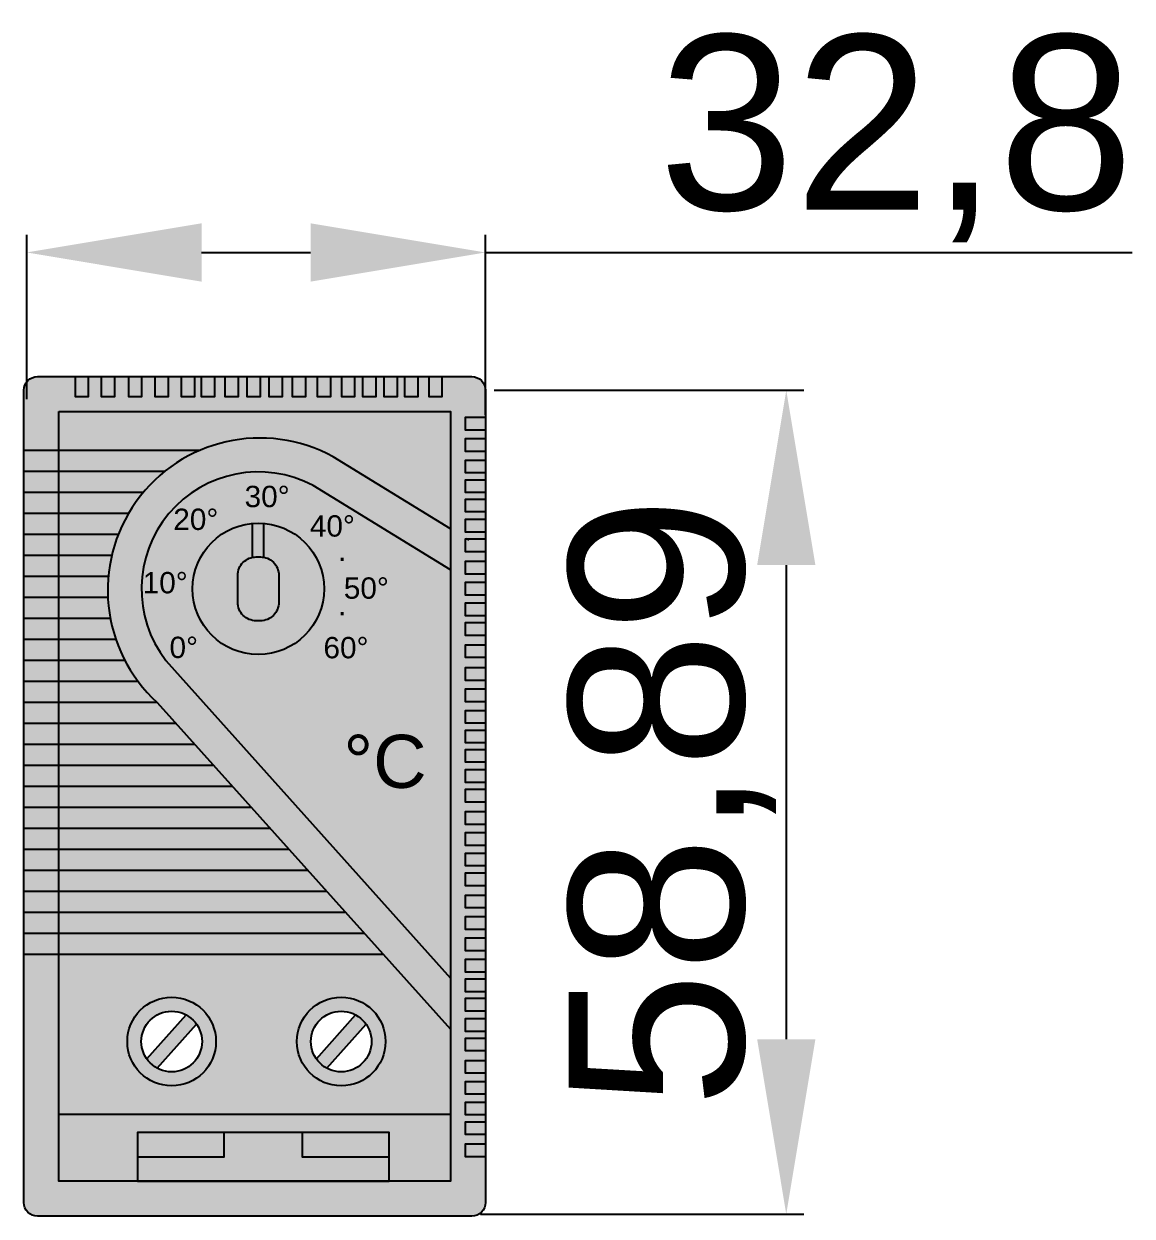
# Model space of a CAD drawing. Header units: millimetres. Extents: x 2499 to 4503, y 2704 to 3691.
# Drawn here: x 2746.2 to 2825.5, y 2804.4 to 2889.6 of the extents above; entities that cross this region are included whole.
import ezdxf

# ---------------------------------------------------------------- set-up
doc = ezdxf.new("R2010")
doc.units = ezdxf.units.MM
doc.layers.add('Imágenes', color=250, linetype='Continuous')
doc.layers.add('Rellenos sólidos', color=7, linetype='Continuous', true_color=0xffffff)
doc.styles.get("Standard").update_dxf_attribs({"font": 'arial.ttf'})
doc.dimstyles.new('ISO-25', dxfattribs={"dimtxt": 2.5, "dimasz": 2.5, "dimexe": 1.25, "dimexo": 0.625, "dimtad": 1, "dimtxsty": 'Standard', "dimcen": 2.5, "dimadec": 0, "dimazin": 0, "dimtfac": 1, "dimtmove": 0, "dimatfit": 3, "dimfxl": 1, "dimarcsym": 0})

# ---------------------------------------------------------------- blocks, each defined once
blk = doc.blocks.new('*D8')
at = {"layer": 'Defpoints', "color": 0, "transparency": 16777216}
for p in [(2779.214, 2873.309), (2746.416, 2862.209), (2779.214, 2861.073)]:
    blk.add_point(p, dxfattribs=at)
at = {"layer": 'Rellenos sólidos', "color": 0, "lineweight": -2, "transparency": 16777216}
for p, q in [((2746.416, 2862.834), (2746.416, 2874.559)), ((2779.214, 2861.698), (2779.214, 2874.559)), ((2758.916, 2873.309), (2766.714, 2873.309)), ((2779.214, 2873.309), (2825.45, 2873.309))]:
    blk.add_line(p, q, dxfattribs=at)
at = {"layer": 'Rellenos sólidos', "color": 0, "transparency": 16777216}
for points in [[(2758.916, 2875.393), (2758.916, 2871.226), (2746.416, 2873.309)], [(2766.714, 2875.393), (2766.714, 2871.226), (2779.214, 2873.309)]]:
    blk.add_solid(points, dxfattribs=at)
at = {"layer": 'Rellenos sólidos', "color": 0, "transparency": 16777216, "insert": (2808.582, 2881.446), "char_height": 12.5, "attachment_point": 5}
blk.add_mtext('32,8', dxfattribs=at)
blk = doc.blocks.new('*D9')
at = {"layer": 'Defpoints', "color": 0, "transparency": 16777216}
for p in [(2779.214, 2863.465), (2778.245, 2804.576), (2800.722, 2804.576)]:
    blk.add_point(p, dxfattribs=at)
at = {"layer": 'Rellenos sólidos', "color": 0, "lineweight": -2, "transparency": 16777216}
for p, q in [((2779.839, 2863.465), (2801.972, 2863.465)), ((2800.722, 2850.965), (2800.722, 2817.076)), ((2778.87, 2804.576), (2801.972, 2804.576))]:
    blk.add_line(p, q, dxfattribs=at)
at = {"layer": 'Rellenos sólidos', "color": 0, "transparency": 16777216}
for points in [[(2798.639, 2850.965), (2802.806, 2850.965), (2800.722, 2863.465)], [(2798.639, 2817.076), (2802.806, 2817.076), (2800.722, 2804.576)]]:
    blk.add_solid(points, dxfattribs=at)
at = {"layer": 'Rellenos sólidos', "color": 0, "transparency": 16777216, "insert": (2792.586, 2834.02), "char_height": 12.5, "attachment_point": 5, "rotation": 90}
blk.add_mtext('58,89', dxfattribs=at)

msp = doc.modelspace()

# ---------------------------------------------------------------- hatches: boundary and pattern name
at = {"layer": 'Imágenes', "transparency": 33554681}
h = msp.add_hatch(color=7, dxfattribs=at)
h.dxf.hatch_style = 1
h.paths.add_polyline_path([(2749.903, 2864.434), (2747.183, 2864.434, 0.414214), (2746.214, 2863.464), (2746.214, 2859.144), (2748.714, 2859.144), (2748.714, 2861.934), (2776.714, 2861.934), (2776.714, 2806.934), (2748.714, 2806.934), (2748.714, 2823.144), (2746.214, 2823.144), (2746.214, 2805.403, 0.414214), (2747.183, 2804.434), (2778.245, 2804.434, 0.414214), (2779.214, 2805.403), (2779.214, 2808.672), (2777.783, 2808.672), (2777.783, 2809.594), (2779.214, 2809.594), (2779.214, 2810.262), (2777.783, 2810.262), (2777.783, 2811.184), (2779.214, 2811.184), (2779.214, 2811.67), (2777.783, 2811.67), (2777.783, 2812.592), (2779.214, 2812.592), (2779.214, 2813.146), (2777.783, 2813.146), (2777.783, 2814.068), (2779.214, 2814.068), (2779.214, 2814.642), (2777.783, 2814.642), (2777.783, 2815.564), (2779.214, 2815.564), (2779.214, 2816.24), (2777.783, 2816.24), (2777.783, 2817.162), (2779.214, 2817.162), (2779.214, 2817.64), (2777.783, 2817.64), (2777.783, 2818.562), (2779.214, 2818.562), (2779.214, 2819.085), (2777.783, 2819.085), (2777.783, 2820.007), (2779.214, 2820.007), (2779.214, 2820.466), (2777.783, 2820.466), (2777.783, 2821.388), (2779.214, 2821.388), (2779.214, 2821.867), (2777.783, 2821.867), (2777.783, 2822.789), (2779.214, 2822.789), (2779.214, 2823.4), (2777.783, 2823.4), (2777.783, 2824.322), (2779.214, 2824.322), (2779.214, 2824.931), (2777.783, 2824.931), (2777.783, 2825.853), (2779.214, 2825.853), (2779.214, 2826.462), (2777.783, 2826.462), (2777.783, 2827.384), (2779.214, 2827.384), (2779.214, 2828.052), (2777.783, 2828.052), (2777.783, 2828.974), (2779.214, 2828.974), (2779.214, 2829.459), (2777.783, 2829.459), (2777.783, 2830.381), (2779.214, 2830.381), (2779.214, 2830.936), (2777.783, 2830.936), (2777.783, 2831.858), (2779.214, 2831.858), (2779.214, 2832.431), (2777.783, 2832.431), (2777.783, 2833.353), (2779.214, 2833.353), (2779.214, 2834.029), (2777.783, 2834.029), (2777.783, 2834.951), (2779.214, 2834.951), (2779.214, 2835.43), (2777.783, 2835.43), (2777.783, 2836.352), (2779.214, 2836.352), (2779.214, 2836.874), (2777.783, 2836.874), (2777.783, 2837.796), (2779.214, 2837.796), (2779.214, 2838.256), (2777.783, 2838.256), (2777.783, 2839.178), (2779.214, 2839.178), (2779.214, 2839.657), (2777.783, 2839.657), (2777.783, 2840.579), (2779.214, 2840.579), (2779.214, 2841.189), (2777.783, 2841.189), (2777.783, 2842.111), (2779.214, 2842.111), (2779.214, 2842.721), (2777.783, 2842.721), (2777.783, 2843.643), (2779.214, 2843.643), (2779.214, 2844.352), (2777.783, 2844.352), (2777.783, 2845.274), (2779.214, 2845.274), (2779.214, 2845.942), (2777.783, 2845.942), (2777.783, 2846.864), (2779.214, 2846.864), (2779.214, 2847.349), (2777.783, 2847.349), (2777.783, 2848.271), (2779.214, 2848.271), (2779.214, 2848.826), (2777.783, 2848.826), (2777.783, 2849.748), (2779.214, 2849.748), (2779.214, 2850.321), (2777.783, 2850.321), (2777.783, 2851.243), (2779.214, 2851.243), (2779.214, 2851.919), (2777.783, 2851.919), (2777.783, 2852.841), (2779.214, 2852.841), (2779.214, 2853.32), (2777.783, 2853.32), (2777.783, 2854.242), (2779.214, 2854.242), (2779.214, 2854.764), (2777.783, 2854.764), (2777.783, 2855.686), (2779.214, 2855.686), (2779.214, 2856.146), (2777.783, 2856.146), (2777.783, 2857.068), (2779.214, 2857.068), (2779.214, 2857.547), (2777.783, 2857.547), (2777.783, 2858.469), (2779.214, 2858.469), (2779.214, 2859.08), (2777.783, 2859.08), (2777.783, 2860.002), (2779.214, 2860.002), (2779.214, 2860.611), (2777.783, 2860.611), (2777.783, 2861.533), (2779.214, 2861.533), (2779.214, 2863.464, 0.414214), (2778.245, 2864.434), (2776.105, 2864.434), (2776.105, 2863.003), (2775.183, 2863.003), (2775.183, 2864.434), (2774.38, 2864.434), (2774.38, 2863.003), (2773.458, 2863.003), (2773.458, 2864.434), (2772.893, 2864.434), (2772.893, 2863.003), (2771.971, 2863.003), (2771.971, 2864.434), (2771.376, 2864.434), (2771.376, 2863.003), (2770.454, 2863.003), (2770.454, 2864.434), (2769.859, 2864.434), (2769.859, 2863.003), (2768.937, 2863.003), (2768.937, 2864.434), (2768.134, 2864.434), (2768.134, 2863.003), (2767.212, 2863.003), (2767.212, 2864.434), (2766.35, 2864.434), (2766.35, 2863.003), (2765.428, 2863.003), (2765.428, 2864.434), (2764.684, 2864.434), (2764.684, 2863.003), (2763.762, 2863.003), (2763.762, 2864.434), (2763.108, 2864.434), (2763.108, 2863.003), (2762.186, 2863.003), (2762.186, 2864.434), (2761.532, 2864.434), (2761.532, 2863.003), (2760.61, 2863.003), (2760.61, 2864.434), (2759.836, 2864.434), (2759.836, 2863.003), (2758.914, 2863.003), (2758.914, 2864.434), (2758.409, 2864.434), (2758.409, 2863.003), (2757.487, 2863.003), (2757.487, 2864.434), (2756.535, 2864.434), (2756.535, 2863.003), (2755.613, 2863.003), (2755.613, 2864.434), (2754.632, 2864.434), (2754.632, 2863.003), (2753.71, 2863.003), (2753.71, 2864.434), (2752.698, 2864.434), (2752.698, 2863.003), (2751.776, 2863.003), (2751.776, 2864.434), (2750.825, 2864.434), (2750.825, 2863.003), (2749.903, 2863.003)])
h.paths.add_polyline_path([(2776.714, 2850.616), (2766.891, 2856.651, 0.808014), (2756.377, 2844.144), (2776.714, 2821.444)], flags=16)
h.paths.add_polyline_path([(2758.277, 2849.268, -1), (2767.676, 2849.268, -1)], flags=0)
h.paths.add_polyline_path([(2763.128, 2846.987), (2762.826, 2846.987, -0.414214), (2761.513, 2848.299), (2761.513, 2850.237, -0.414214), (2762.826, 2851.55), (2763.128, 2851.55, -0.414214), (2764.441, 2850.237), (2764.441, 2848.299, -0.414214)], flags=0)
h.paths.add_polyline_path([(2768.333, 2858.699, 0.887177), (2755.743, 2841.144), (2776.714, 2817.785), (2776.714, 2821.444), (2756.377, 2844.144, -0.808014), (2766.891, 2856.651), (2776.714, 2850.616), (2776.714, 2853.55)], flags=17)
h.paths.add_polyline_path([(2776.714, 2861.934), (2748.714, 2861.934), (2748.714, 2859.144), (2758.756, 2859.144, -0.232197), (2768.333, 2858.699), (2776.714, 2853.55)], flags=17)
h.paths.add_polyline_path([(2758.756, 2859.144), (2748.714, 2859.144), (2748.714, 2857.644), (2756.273, 2857.644, -0.066946)], flags=16)
h.paths.add_polyline_path([(2756.273, 2857.644), (2748.714, 2857.644), (2748.714, 2856.144), (2754.745, 2856.144, -0.049339)], flags=16)
h.paths.add_polyline_path([(2754.745, 2856.144), (2748.714, 2856.144), (2748.714, 2854.644), (2753.692, 2854.644, -0.042189)], flags=16)
h.paths.add_polyline_path([(2748.714, 2856.144), (2746.214, 2856.144), (2746.214, 2854.644), (2748.714, 2854.644)], flags=17)
h.paths.add_polyline_path([(2748.714, 2859.144), (2746.214, 2859.144), (2746.214, 2857.644), (2748.714, 2857.644)], flags=17)
h.paths.add_polyline_path([(2748.714, 2857.644), (2746.214, 2857.644), (2746.214, 2856.144), (2748.714, 2856.144)], flags=17)
h.paths.add_polyline_path([(2748.714, 2854.644), (2746.214, 2854.644), (2746.214, 2853.144), (2748.714, 2853.144)], flags=17)
h.paths.add_polyline_path([(2753.692, 2854.644), (2748.714, 2854.644), (2748.714, 2853.144), (2752.965, 2853.144, -0.038356)], flags=17)
h.paths.add_polyline_path([(2752.965, 2853.144), (2748.714, 2853.144), (2748.714, 2851.644), (2752.498, 2851.644, -0.036152)], flags=17)
h.paths.add_polyline_path([(2748.714, 2853.144), (2746.214, 2853.144), (2746.214, 2851.644), (2748.714, 2851.644)], flags=17)
h.paths.add_polyline_path([(2748.714, 2851.644), (2746.214, 2851.644), (2746.214, 2850.144), (2748.714, 2850.144)], flags=17)
h.paths.add_polyline_path([(2752.498, 2851.644), (2748.714, 2851.644), (2748.714, 2850.144), (2752.256, 2850.144, -0.034958)], flags=17)
h.paths.add_polyline_path([(2752.256, 2850.144), (2748.714, 2850.144), (2748.714, 2848.644), (2752.225, 2848.644, -0.034519)], flags=17)
h.paths.add_polyline_path([(2748.714, 2850.144), (2746.214, 2850.144), (2746.214, 2848.644), (2748.714, 2848.644)], flags=17)
h.paths.add_polyline_path([(2748.714, 2848.644), (2746.214, 2848.644), (2746.214, 2847.144), (2748.714, 2847.144)], flags=17)
h.paths.add_polyline_path([(2752.225, 2848.644), (2748.714, 2848.644), (2748.714, 2847.144), (2752.402, 2847.144, -0.034751)], flags=17)
h.paths.add_polyline_path([(2752.402, 2847.144), (2748.714, 2847.144), (2748.714, 2845.644), (2752.798, 2845.644, -0.035699)], flags=17)
h.paths.add_polyline_path([(2748.714, 2847.144), (2746.214, 2847.144), (2746.214, 2845.644), (2748.714, 2845.644)], flags=17)
h.paths.add_polyline_path([(2748.714, 2845.644), (2746.214, 2845.644), (2746.214, 2844.144), (2748.714, 2844.144)], flags=17)
h.paths.add_polyline_path([(2752.798, 2845.644), (2748.714, 2845.644), (2748.714, 2844.144), (2753.441, 2844.144, -0.037553)], flags=17)
h.paths.add_polyline_path([(2753.441, 2844.144), (2748.714, 2844.144), (2748.714, 2842.644), (2754.384, 2842.644, -0.040787)], flags=17)
h.paths.add_polyline_path([(2755.743, 2841.144), (2748.714, 2841.144), (2748.714, 2839.644), (2757.089, 2839.644)], flags=17)
h.paths.add_polyline_path([(2754.384, 2842.644), (2748.714, 2842.644), (2748.714, 2841.144), (2755.743, 2841.144, -0.046612)], flags=17)
h.paths.add_polyline_path([(2748.714, 2842.644), (2746.214, 2842.644), (2746.214, 2841.144), (2748.714, 2841.144)], flags=17)
h.paths.add_polyline_path([(2748.714, 2844.144), (2746.214, 2844.144), (2746.214, 2842.644), (2748.714, 2842.644)], flags=17)
h.paths.add_polyline_path([(2748.714, 2839.644), (2746.214, 2839.644), (2746.214, 2838.144), (2748.714, 2838.144)], flags=17)
h.paths.add_polyline_path([(2748.714, 2841.144), (2746.214, 2841.144), (2746.214, 2839.644), (2748.714, 2839.644)], flags=17)
h.paths.add_polyline_path([(2757.089, 2839.644), (2748.714, 2839.644), (2748.714, 2838.144), (2758.436, 2838.144)], flags=17)
h.paths.add_polyline_path([(2758.436, 2838.144), (2748.714, 2838.144), (2748.714, 2836.644), (2759.783, 2836.644)], flags=17)
h.paths.add_polyline_path([(2748.714, 2838.144), (2746.214, 2838.144), (2746.214, 2836.644), (2748.714, 2836.644)], flags=17)
h.paths.add_polyline_path([(2748.714, 2835.144), (2746.214, 2835.144), (2746.214, 2833.644), (2748.714, 2833.644)], flags=17)
h.paths.add_polyline_path([(2748.714, 2836.644), (2746.214, 2836.644), (2746.214, 2835.144), (2748.714, 2835.144)], flags=17)
h.paths.add_polyline_path([(2759.783, 2836.644), (2748.714, 2836.644), (2748.714, 2835.144), (2761.13, 2835.144)], flags=17)
h.paths.add_polyline_path([(2761.13, 2835.144), (2748.714, 2835.144), (2748.714, 2833.644), (2762.476, 2833.644)], flags=17)
h.paths.add_polyline_path([(2765.17, 2830.644), (2748.714, 2830.644), (2748.714, 2829.144), (2766.516, 2829.144)], flags=17)
h.paths.add_polyline_path([(2763.823, 2832.144), (2748.714, 2832.144), (2748.714, 2830.644), (2765.17, 2830.644)], flags=17)
h.paths.add_polyline_path([(2762.476, 2833.644), (2748.714, 2833.644), (2748.714, 2832.144), (2763.823, 2832.144)], flags=17)
h.paths.add_polyline_path([(2748.714, 2833.644), (2746.214, 2833.644), (2746.214, 2832.144), (2748.714, 2832.144)], flags=17)
h.paths.add_polyline_path([(2748.714, 2832.144), (2746.214, 2832.144), (2746.214, 2830.644), (2748.714, 2830.644)], flags=17)
h.paths.add_polyline_path([(2748.714, 2830.644), (2746.214, 2830.644), (2746.214, 2829.144), (2748.714, 2829.144)], flags=17)
h.paths.add_polyline_path([(2769.21, 2826.144), (2748.714, 2826.144), (2748.714, 2824.644), (2770.557, 2824.644)], flags=17)
h.paths.add_polyline_path([(2767.863, 2827.644), (2748.714, 2827.644), (2748.714, 2826.144), (2769.21, 2826.144)], flags=17)
h.paths.add_polyline_path([(2766.516, 2829.144), (2748.714, 2829.144), (2748.714, 2827.644), (2767.863, 2827.644)], flags=17)
h.paths.add_polyline_path([(2748.714, 2829.144), (2746.214, 2829.144), (2746.214, 2827.644), (2748.714, 2827.644)], flags=17)
h.paths.add_polyline_path([(2748.714, 2827.644), (2746.214, 2827.644), (2746.214, 2826.144), (2748.714, 2826.144)], flags=17)
h.paths.add_polyline_path([(2748.714, 2826.144), (2746.214, 2826.144), (2746.214, 2824.644), (2748.714, 2824.644)], flags=17)
h.paths.add_polyline_path([(2748.714, 2824.644), (2746.214, 2824.644), (2746.214, 2823.144), (2748.714, 2823.144)], flags=17)
h.paths.add_polyline_path([(2770.557, 2824.644), (2748.714, 2824.644), (2748.714, 2823.144), (2771.903, 2823.144)], flags=17)
h.paths.add_polyline_path([(2771.903, 2823.144), (2748.714, 2823.144), (2748.714, 2811.728), (2776.714, 2811.728), (2776.714, 2817.785)], flags=17)
h.paths.add_polyline_path([(2759.952, 2816.914, -1), (2753.613, 2816.914, -1)], flags=16)
h.paths.add_polyline_path([(2758.952, 2816.914, -1), (2754.613, 2816.914, -1)], flags=0)
h.paths.add_polyline_path([(2772.073, 2816.914, -1), (2765.734, 2816.914, -1)], flags=16)
h.paths.add_polyline_path([(2771.073, 2816.914, -1), (2766.734, 2816.914, -1)], flags=0)
h.paths.add_polyline_path([(2754.343, 2810.413), (2760.542, 2810.413), (2772.321, 2810.413), (2772.321, 2808.673), (2772.321, 2806.934), (2776.714, 2806.934), (2776.714, 2811.728), (2748.714, 2811.728), (2748.714, 2806.934), (2754.343, 2806.934)], flags=17)
h.paths.add_polyline_path([(2760.542, 2810.413), (2754.343, 2810.413), (2754.343, 2808.673), (2760.542, 2808.673)], flags=0)
h.paths.add_polyline_path([(2772.321, 2808.673), (2766.121, 2808.673), (2766.121, 2810.413), (2760.542, 2810.413), (2760.542, 2808.673), (2754.343, 2808.673), (2754.343, 2806.934), (2772.321, 2806.934)], flags=16)
h.paths.add_polyline_path([(2772.321, 2810.413), (2766.121, 2810.413), (2766.121, 2808.673), (2772.321, 2808.673)], flags=16)
h.paths.add_polyline_path([(2768.392, 2830.159), (2776.328, 2830.159), (2776.328, 2838.068), (2768.392, 2838.068)], flags=24)
h.paths.add_polyline_path([(2768.099, 2846.552), (2769.454, 2846.552), (2769.454, 2849.694), (2768.099, 2849.694)], flags=8)
h.paths.add_polyline_path([(2768.099, 2850.426), (2769.454, 2850.426), (2769.454, 2853.568), (2768.099, 2853.568)], flags=8)
h.paths.add_polyline_path([(2764.954, 2854.038), (2766.309, 2854.038), (2766.309, 2857.18), (2764.954, 2857.18)], flags=24)
h.paths.add_polyline_path([(2759.765, 2854.666), (2761.119, 2854.666), (2761.119, 2857.809), (2759.765, 2857.809)], flags=24)
h.paths.add_polyline_path([(2755.939, 2850.74), (2757.293, 2850.74), (2757.293, 2853.882), (2755.939, 2853.882)], flags=8)
h.paths.add_polyline_path([(2755.939, 2846.133), (2757.293, 2846.133), (2757.293, 2849.275), (2755.939, 2849.275)], flags=8)
h.paths.add_polyline_path([(2756.407, 2843.195), (2759.206, 2843.195), (2759.206, 2846.338), (2756.407, 2846.338)], flags=24)
h.paths.add_polyline_path([(2754.065, 2847.878), (2758.048, 2847.878), (2758.048, 2851.021), (2754.065, 2851.021)], flags=24)
h.paths.add_polyline_path([(2756.137, 2852.282), (2760.121, 2852.282), (2760.121, 2855.424), (2756.137, 2855.424)], flags=8)
h.paths.add_polyline_path([(2767.171, 2843.464), (2771.155, 2843.464), (2771.155, 2846.606), (2767.171, 2846.606)], flags=8)
h.paths.add_polyline_path([(2768.618, 2847.722), (2772.602, 2847.722), (2772.602, 2850.864), (2768.618, 2850.864)], flags=8)
h.paths.add_polyline_path([(2766.211, 2852.042), (2770.195, 2852.042), (2770.195, 2855.184), (2766.211, 2855.184)], flags=8)
h.paths.add_polyline_path([(2761.324, 2854.449), (2765.308, 2854.449), (2765.308, 2857.592), (2761.324, 2857.592)], flags=24)
at = {"layer": 'Imágenes', "true_color": 0x000000, "transparency": 33554681}
h = msp.add_hatch(color=18, dxfattribs=at)
h.dxf.hatch_style = 1
h.paths.add_polyline_path([(2750.824, 2864.434), (2749.902, 2864.434), (2749.902, 2863.003), (2750.824, 2863.003)])
h.paths.add_polyline_path([(2752.698, 2864.434), (2751.776, 2864.434), (2751.776, 2863.003), (2752.698, 2863.003)])
h.paths.add_polyline_path([(2754.631, 2864.434), (2753.709, 2864.434), (2753.709, 2863.003), (2754.631, 2863.003)])
h.paths.add_polyline_path([(2756.535, 2864.434), (2755.613, 2864.434), (2755.613, 2863.003), (2756.535, 2863.003)])
h.paths.add_polyline_path([(2758.408, 2864.434), (2757.486, 2864.434), (2757.486, 2863.003), (2758.408, 2863.003)])
h.paths.add_polyline_path([(2759.836, 2864.434), (2758.914, 2864.434), (2758.914, 2863.003), (2759.836, 2863.003)])
h.paths.add_polyline_path([(2763.107, 2864.434), (2762.185, 2864.434), (2762.185, 2863.003), (2763.107, 2863.003)])
h.paths.add_polyline_path([(2761.531, 2864.434), (2760.609, 2864.434), (2760.609, 2863.003), (2761.531, 2863.003)])
h.paths.add_polyline_path([(2764.684, 2864.434), (2763.762, 2864.434), (2763.762, 2863.003), (2764.684, 2863.003)])
h.paths.add_polyline_path([(2766.349, 2864.434), (2765.427, 2864.434), (2765.427, 2863.003), (2766.349, 2863.003)])
h.paths.add_polyline_path([(2768.134, 2864.434), (2767.212, 2864.434), (2767.212, 2863.003), (2768.134, 2863.003)])
h.paths.add_polyline_path([(2769.859, 2864.434), (2768.937, 2864.434), (2768.937, 2863.003), (2769.859, 2863.003)])
h.paths.add_polyline_path([(2771.376, 2864.434), (2770.454, 2864.434), (2770.454, 2863.003), (2771.376, 2863.003)])
h.paths.add_polyline_path([(2772.892, 2864.434), (2771.97, 2864.434), (2771.97, 2863.003), (2772.892, 2863.003)])
h.paths.add_polyline_path([(2774.379, 2864.434), (2773.457, 2864.434), (2773.457, 2863.003), (2774.379, 2863.003)])
h.paths.add_polyline_path([(2776.104, 2864.434), (2775.182, 2864.434), (2775.182, 2863.003), (2776.104, 2863.003)])
h.paths.add_polyline_path([(2779.214, 2861.534), (2777.783, 2861.534), (2777.783, 2860.612), (2779.214, 2860.612)])
h.paths.add_polyline_path([(2779.214, 2860.002), (2777.783, 2860.002), (2777.783, 2859.08), (2779.214, 2859.08)])
h.paths.add_polyline_path([(2779.214, 2858.47), (2777.783, 2858.47), (2777.783, 2857.548), (2779.214, 2857.548)])
h.paths.add_polyline_path([(2779.214, 2857.069), (2777.783, 2857.069), (2777.783, 2856.147), (2779.214, 2856.147)])
h.paths.add_polyline_path([(2779.214, 2855.687), (2777.783, 2855.687), (2777.783, 2854.765), (2779.214, 2854.765)])
h.paths.add_polyline_path([(2779.214, 2854.243), (2777.783, 2854.243), (2777.783, 2853.321), (2779.214, 2853.321)])
h.paths.add_polyline_path([(2779.214, 2852.842), (2777.783, 2852.842), (2777.783, 2851.92), (2779.214, 2851.92)])
h.paths.add_polyline_path([(2779.214, 2851.244), (2777.783, 2851.244), (2777.783, 2850.322), (2779.214, 2850.322)])
h.paths.add_polyline_path([(2779.214, 2849.749), (2777.783, 2849.749), (2777.783, 2848.827), (2779.214, 2848.827)])
h.paths.add_polyline_path([(2779.214, 2848.272), (2777.783, 2848.272), (2777.783, 2847.35), (2779.214, 2847.35)])
h.paths.add_polyline_path([(2779.214, 2846.865), (2777.783, 2846.865), (2777.783, 2845.943), (2779.214, 2845.943)])
h.paths.add_polyline_path([(2779.214, 2845.275), (2777.783, 2845.275), (2777.783, 2844.353), (2779.214, 2844.353)])
h.paths.add_polyline_path([(2779.214, 2843.643), (2777.783, 2843.643), (2777.783, 2842.721), (2779.214, 2842.721)])
h.paths.add_polyline_path([(2779.214, 2842.112), (2777.783, 2842.112), (2777.783, 2841.19), (2779.214, 2841.19)])
h.paths.add_polyline_path([(2779.214, 2840.579), (2777.783, 2840.579), (2777.783, 2839.657), (2779.214, 2839.657)])
h.paths.add_polyline_path([(2779.214, 2839.179), (2777.783, 2839.179), (2777.783, 2838.257), (2779.214, 2838.257)])
h.paths.add_polyline_path([(2779.214, 2837.797), (2777.783, 2837.797), (2777.783, 2836.875), (2779.214, 2836.875)])
h.paths.add_polyline_path([(2779.214, 2836.353), (2777.783, 2836.353), (2777.783, 2835.431), (2779.214, 2835.431)])
h.paths.add_polyline_path([(2779.214, 2834.952), (2777.783, 2834.952), (2777.783, 2834.03), (2779.214, 2834.03)])
h.paths.add_polyline_path([(2779.214, 2833.354), (2777.783, 2833.354), (2777.783, 2832.432), (2779.214, 2832.432)])
h.paths.add_polyline_path([(2779.214, 2831.858), (2777.783, 2831.858), (2777.783, 2830.936), (2779.214, 2830.936)])
h.paths.add_polyline_path([(2779.214, 2830.382), (2777.783, 2830.382), (2777.783, 2829.46), (2779.214, 2829.46)])
h.paths.add_polyline_path([(2779.214, 2828.975), (2777.783, 2828.975), (2777.783, 2828.053), (2779.214, 2828.053)])
h.paths.add_polyline_path([(2779.214, 2827.385), (2777.783, 2827.385), (2777.783, 2826.463), (2779.214, 2826.463)])
h.paths.add_polyline_path([(2779.214, 2825.854), (2777.783, 2825.854), (2777.783, 2824.932), (2779.214, 2824.932)])
h.paths.add_polyline_path([(2779.214, 2822.79), (2777.783, 2822.79), (2777.783, 2821.868), (2779.214, 2821.868)])
h.paths.add_polyline_path([(2779.214, 2824.322), (2777.783, 2824.322), (2777.783, 2823.4), (2779.214, 2823.4)])
h.paths.add_polyline_path([(2779.214, 2821.389), (2777.783, 2821.389), (2777.783, 2820.467), (2779.214, 2820.467)])
h.paths.add_polyline_path([(2779.214, 2820.007), (2777.783, 2820.007), (2777.783, 2819.085), (2779.214, 2819.085)])
h.paths.add_polyline_path([(2779.214, 2818.563), (2777.783, 2818.563), (2777.783, 2817.641), (2779.214, 2817.641)])
h.paths.add_polyline_path([(2779.214, 2817.162), (2777.783, 2817.162), (2777.783, 2816.24), (2779.214, 2816.24)])
h.paths.add_polyline_path([(2779.214, 2815.564), (2777.783, 2815.564), (2777.783, 2814.642), (2779.214, 2814.642)])
h.paths.add_polyline_path([(2779.214, 2814.069), (2777.783, 2814.069), (2777.783, 2813.147), (2779.214, 2813.147)])
h.paths.add_polyline_path([(2779.214, 2812.592), (2777.783, 2812.592), (2777.783, 2811.67), (2779.214, 2811.67)])
h.paths.add_polyline_path([(2779.214, 2809.595), (2777.783, 2809.595), (2777.783, 2808.673), (2779.214, 2808.673)])
h.paths.add_polyline_path([(2779.214, 2811.185), (2777.783, 2811.185), (2777.783, 2810.263), (2779.214, 2810.263)])
h.paths.add_polyline_path([(2758.755, 2859.145), (2748.714, 2859.145), (2748.714, 2857.645), (2756.273, 2857.645, -0.066946)])
h.paths.add_polyline_path([(2754.744, 2856.145), (2748.714, 2856.145), (2748.714, 2854.645), (2753.691, 2854.645, -0.042189)])
h.paths.add_polyline_path([(2752.965, 2853.145), (2748.714, 2853.145), (2748.714, 2851.645), (2752.497, 2851.645, -0.036152)])
h.paths.add_polyline_path([(2752.256, 2850.145), (2748.714, 2850.145), (2748.714, 2848.645), (2752.224, 2848.645, -0.034519)])
h.paths.add_polyline_path([(2752.401, 2847.145), (2748.714, 2847.145), (2748.714, 2845.645), (2752.797, 2845.645, -0.035699)])
h.paths.add_polyline_path([(2753.44, 2844.145), (2748.714, 2844.145), (2748.714, 2842.645), (2754.383, 2842.645, -0.040787)])
h.paths.add_polyline_path([(2755.742, 2841.145), (2748.714, 2841.145), (2748.714, 2839.645), (2757.089, 2839.645)])
h.paths.add_polyline_path([(2758.436, 2838.145), (2748.714, 2838.145), (2748.714, 2836.645), (2759.782, 2836.645)])
h.paths.add_polyline_path([(2761.129, 2835.145), (2748.714, 2835.145), (2748.714, 2833.645), (2762.476, 2833.645)])
h.paths.add_polyline_path([(2763.823, 2832.145), (2748.714, 2832.145), (2748.714, 2830.645), (2765.169, 2830.645)])
h.paths.add_polyline_path([(2766.516, 2829.145), (2748.714, 2829.145), (2748.714, 2827.645), (2767.863, 2827.645)])
h.paths.add_polyline_path([(2769.209, 2826.145), (2748.714, 2826.145), (2748.714, 2824.645), (2770.556, 2824.645)])
at = {"layer": 'Imágenes', "transparency": 33554681}
h = msp.add_hatch(color=7, dxfattribs=at)
h.dxf.hatch_style = 1
h.paths.add_polyline_path([(2766.89, 2856.651, 0.808014), (2756.376, 2844.145), (2776.714, 2821.445), (2776.714, 2850.617)], flags=17)
h.paths.add_polyline_path([(2767.676, 2849.269, -1), (2758.277, 2849.269, -1)], flags=16)
h.paths.add_polyline_path([(2762.825, 2851.55), (2763.127, 2851.55, -0.414214), (2764.44, 2850.238), (2764.44, 2848.3, -0.414214), (2763.127, 2846.987), (2762.825, 2846.987, -0.414214), (2761.513, 2848.3), (2761.513, 2850.238, -0.414214)], flags=0)
h.paths.add_polyline_path([(2766.89, 2856.651), (2776.714, 2850.617), (2776.714, 2853.551), (2768.332, 2858.7, 0.887177), (2755.742, 2841.145), (2776.714, 2817.786), (2776.714, 2821.445), (2756.376, 2844.145, -0.808014)])
h.paths.add_polyline_path([(2768.392, 2830.16), (2776.327, 2830.16), (2776.327, 2838.069), (2768.392, 2838.069)], flags=24)
h.paths.add_polyline_path([(2768.099, 2846.553), (2769.453, 2846.553), (2769.453, 2849.695), (2768.099, 2849.695)], flags=24)
h.paths.add_polyline_path([(2768.099, 2850.427), (2769.453, 2850.427), (2769.453, 2853.569), (2768.099, 2853.569)], flags=24)
h.paths.add_polyline_path([(2755.938, 2850.741), (2757.292, 2850.741), (2757.292, 2853.883), (2755.938, 2853.883)], flags=24)
h.paths.add_polyline_path([(2755.938, 2846.134), (2757.292, 2846.134), (2757.292, 2849.276), (2755.938, 2849.276)], flags=24)
h.paths.add_polyline_path([(2756.137, 2852.282), (2760.12, 2852.282), (2760.12, 2855.424), (2756.137, 2855.424)], flags=24)
h.paths.add_polyline_path([(2767.171, 2843.464), (2771.155, 2843.464), (2771.155, 2846.606), (2767.171, 2846.606)], flags=24)
h.paths.add_polyline_path([(2768.618, 2847.722), (2772.601, 2847.722), (2772.601, 2850.864), (2768.618, 2850.864)], flags=24)
h.paths.add_polyline_path([(2766.211, 2852.042), (2770.195, 2852.042), (2770.195, 2855.185), (2766.211, 2855.185)], flags=24)
h = msp.add_hatch(color=7, dxfattribs=at)
h.dxf.hatch_style = 1
h.paths.add_polyline_path([(2776.714, 2850.617), (2766.89, 2856.651, 0.808014), (2756.376, 2844.145), (2776.714, 2821.445)], flags=17)
h.paths.add_polyline_path([(2758.277, 2849.269, -1), (2767.676, 2849.269, -1)], flags=16)
h.paths.add_polyline_path([(2763.127, 2846.987), (2762.825, 2846.987, -0.414214), (2761.513, 2848.3), (2761.513, 2850.238, -0.414214), (2762.825, 2851.55), (2763.127, 2851.55, -0.414214), (2764.44, 2850.238), (2764.44, 2848.3, -0.414214)], flags=0)
h.paths.add_polyline_path([(2756.376, 2844.145, -0.808014), (2766.89, 2856.651), (2776.714, 2850.617), (2776.714, 2853.551), (2768.332, 2858.7, 0.887177), (2755.742, 2841.145), (2776.714, 2817.786), (2776.714, 2821.445)])
h.paths.add_polyline_path([(2768.099, 2846.553), (2769.453, 2846.553), (2769.453, 2849.695), (2768.099, 2849.695)], flags=24)
h.paths.add_polyline_path([(2768.099, 2850.427), (2769.453, 2850.427), (2769.453, 2853.569), (2768.099, 2853.569)], flags=24)
h.paths.add_polyline_path([(2767.171, 2843.464), (2771.155, 2843.464), (2771.155, 2846.606), (2767.171, 2846.606)], flags=24)
h.paths.add_polyline_path([(2768.618, 2847.722), (2772.601, 2847.722), (2772.601, 2850.864), (2768.618, 2850.864)], flags=24)
h = msp.add_hatch(color=7, dxfattribs=at)
h.dxf.hatch_style = 1
h.paths.add_polyline_path([(2766.89, 2856.651, 0.808014), (2756.376, 2844.145), (2776.714, 2821.445), (2776.714, 2850.617)])
h.paths.add_polyline_path([(2767.676, 2849.269, -1), (2758.277, 2849.269, -1)], flags=16)
h.paths.add_polyline_path([(2762.825, 2851.55), (2763.127, 2851.55, -0.414214), (2764.44, 2850.238), (2764.44, 2848.3, -0.414214), (2763.127, 2846.987), (2762.825, 2846.987, -0.414214), (2761.513, 2848.3), (2761.513, 2850.238, -0.414214)], flags=0)
h.paths.add_polyline_path([(2768.392, 2830.16), (2776.327, 2830.16), (2776.327, 2838.069), (2768.392, 2838.069)], flags=25)
h.paths.add_polyline_path([(2768.099, 2846.553), (2769.453, 2846.553), (2769.453, 2849.695), (2768.099, 2849.695)], flags=24)
h.paths.add_polyline_path([(2768.099, 2850.427), (2769.453, 2850.427), (2769.453, 2853.569), (2768.099, 2853.569)], flags=24)
h.paths.add_polyline_path([(2755.938, 2850.741), (2757.292, 2850.741), (2757.292, 2853.883), (2755.938, 2853.883)], flags=24)
h.paths.add_polyline_path([(2755.938, 2846.134), (2757.292, 2846.134), (2757.292, 2849.276), (2755.938, 2849.276)], flags=24)
h.paths.add_polyline_path([(2756.137, 2852.282), (2760.12, 2852.282), (2760.12, 2855.424), (2756.137, 2855.424)], flags=24)
h.paths.add_polyline_path([(2767.171, 2843.464), (2771.155, 2843.464), (2771.155, 2846.606), (2767.171, 2846.606)], flags=24)
h.paths.add_polyline_path([(2768.618, 2847.722), (2772.601, 2847.722), (2772.601, 2850.864), (2768.618, 2850.864)], flags=24)
h.paths.add_polyline_path([(2766.211, 2852.042), (2770.195, 2852.042), (2770.195, 2855.185), (2766.211, 2855.185)], flags=24)
h = msp.add_hatch(color=7, dxfattribs=at)
h.dxf.hatch_style = 1
h.paths.add_polyline_path([(2766.89, 2856.651, 0.808014), (2756.376, 2844.145), (2776.714, 2821.445), (2776.714, 2850.617)])
h.paths.add_polyline_path([(2767.676, 2849.269, -1), (2758.277, 2849.269, -1)], flags=16)
h.paths.add_polyline_path([(2762.825, 2851.55), (2763.127, 2851.55, -0.414214), (2764.44, 2850.238), (2764.44, 2848.3, -0.414214), (2763.127, 2846.987), (2762.825, 2846.987, -0.414214), (2761.513, 2848.3), (2761.513, 2850.238, -0.414214)], flags=0)
h.paths.add_polyline_path([(2768.392, 2830.16), (2776.327, 2830.16), (2776.327, 2838.069), (2768.392, 2838.069)], flags=25)
h.paths.add_polyline_path([(2768.099, 2846.553), (2769.453, 2846.553), (2769.453, 2849.695), (2768.099, 2849.695)], flags=24)
h.paths.add_polyline_path([(2768.099, 2850.427), (2769.453, 2850.427), (2769.453, 2853.569), (2768.099, 2853.569)], flags=24)
h.paths.add_polyline_path([(2755.938, 2850.741), (2757.292, 2850.741), (2757.292, 2853.883), (2755.938, 2853.883)], flags=24)
h.paths.add_polyline_path([(2767.171, 2843.464), (2771.155, 2843.464), (2771.155, 2846.606), (2767.171, 2846.606)], flags=24)
h.paths.add_polyline_path([(2768.618, 2847.722), (2772.601, 2847.722), (2772.601, 2850.864), (2768.618, 2850.864)], flags=24)
h.paths.add_polyline_path([(2766.211, 2852.042), (2770.195, 2852.042), (2770.195, 2855.185), (2766.211, 2855.185)], flags=24)
h = msp.add_hatch(color=7, dxfattribs=at)
h.dxf.hatch_style = 1
h.paths.add_polyline_path([(2766.89, 2856.651, 0.808014), (2756.376, 2844.145), (2776.714, 2821.445), (2776.714, 2850.617)])
h.paths.add_polyline_path([(2767.676, 2849.269, -1), (2758.277, 2849.269, -1)], flags=16)
h.paths.add_polyline_path([(2762.825, 2851.55), (2763.127, 2851.55, -0.414214), (2764.44, 2850.238), (2764.44, 2848.3, -0.414214), (2763.127, 2846.987), (2762.825, 2846.987, -0.414214), (2761.513, 2848.3), (2761.513, 2850.238, -0.414214)], flags=0)
h.paths.add_polyline_path([(2768.392, 2830.16), (2776.327, 2830.16), (2776.327, 2838.069), (2768.392, 2838.069)], flags=25)
h.paths.add_polyline_path([(2768.099, 2846.553), (2769.453, 2846.553), (2769.453, 2849.695), (2768.099, 2849.695)], flags=24)
h.paths.add_polyline_path([(2768.099, 2850.427), (2769.453, 2850.427), (2769.453, 2853.569), (2768.099, 2853.569)], flags=24)
h.paths.add_polyline_path([(2767.171, 2843.464), (2771.155, 2843.464), (2771.155, 2846.606), (2767.171, 2846.606)], flags=24)
h.paths.add_polyline_path([(2768.618, 2847.722), (2772.601, 2847.722), (2772.601, 2850.864), (2768.618, 2850.864)], flags=24)
h.paths.add_polyline_path([(2766.211, 2852.042), (2770.195, 2852.042), (2770.195, 2855.185), (2766.211, 2855.185)], flags=24)
h = msp.add_hatch(color=7, dxfattribs=at)
h.dxf.hatch_style = 1
h.paths.add_polyline_path([(2766.89, 2856.651, 0.808014), (2756.376, 2844.145), (2776.714, 2821.445), (2776.714, 2850.617)])
h.paths.add_polyline_path([(2767.676, 2849.269, -1), (2758.277, 2849.269, -1)], flags=16)
h.paths.add_polyline_path([(2764.44, 2850.238), (2764.44, 2848.3, -0.414214), (2763.127, 2846.987), (2762.825, 2846.987, -0.414214), (2761.513, 2848.3), (2761.513, 2850.238, -0.414214), (2762.825, 2851.55), (2763.127, 2851.55, -0.414214)], flags=0)
h.paths.add_polyline_path([(2768.392, 2830.16), (2776.327, 2830.16), (2776.327, 2838.069), (2768.392, 2838.069)], flags=25)
h.paths.add_polyline_path([(2768.099, 2846.553), (2769.453, 2846.553), (2769.453, 2849.695), (2768.099, 2849.695)], flags=24)
h.paths.add_polyline_path([(2768.099, 2850.427), (2769.453, 2850.427), (2769.453, 2853.569), (2768.099, 2853.569)], flags=24)
h.paths.add_polyline_path([(2767.171, 2843.464), (2771.155, 2843.464), (2771.155, 2846.606), (2767.171, 2846.606)], flags=24)
h.paths.add_polyline_path([(2768.618, 2847.722), (2772.601, 2847.722), (2772.601, 2850.864), (2768.618, 2850.864)], flags=24)
at = {"layer": 'Imágenes', "true_color": 0x4554a5, "transparency": 33554681}
h = msp.add_hatch(color=175, dxfattribs=at)
h.dxf.hatch_style = 1
h.paths.add_polyline_path([(2764.44, 2850.238, 0.414214), (2763.127, 2851.55), (2762.825, 2851.55, 0.414214), (2761.513, 2850.238), (2761.513, 2848.3, 0.414214), (2762.825, 2846.987), (2763.127, 2846.987, 0.414214), (2764.44, 2848.3)], flags=0)
h.paths.add_polyline_path([(2758.277, 2849.269, 1), (2767.676, 2849.269, 1)])
h.paths.add_polyline_path([(2764.44, 2850.238), (2764.44, 2848.3, -0.414214), (2763.127, 2846.987), (2762.825, 2846.987, -0.414214), (2761.513, 2848.3), (2761.513, 2850.238, -0.414214), (2762.825, 2851.55), (2763.127, 2851.55, -0.414214)], flags=16)
at = {"layer": 'Imágenes', "true_color": 0x2776bb, "transparency": 33554681}
h = msp.add_hatch(color=152, dxfattribs=at)
h.dxf.hatch_style = 1
h.paths.add_polyline_path([(2763.383, 2853.951), (2763.383, 2851.525, -0.357982), (2764.44, 2850.238), (2764.44, 2848.3, -0.414214), (2763.127, 2846.987), (2762.825, 2846.987, -0.414214), (2761.513, 2848.3), (2761.513, 2850.238, -0.357982), (2762.57, 2851.525), (2762.57, 2853.951, 0.38908), (2758.277, 2849.269, 1), (2767.676, 2849.269, 0.38908)])
at = {"layer": 'Imágenes', "true_color": 0x293189, "transparency": 33554681}
h = msp.add_hatch(color=177, dxfattribs=at)
h.dxf.hatch_style = 1
h.paths.add_polyline_path([(2764.44, 2850.238, 0.414214), (2763.127, 2851.55), (2762.825, 2851.55, 0.414214), (2761.513, 2850.238), (2761.513, 2848.3, 0.414214), (2762.825, 2846.987), (2763.127, 2846.987, 0.414214), (2764.44, 2848.3)])
at = {"layer": 'Imágenes', "true_color": 0x000000, "transparency": 33554681}
h = msp.add_hatch(color=18, dxfattribs=at)
h.dxf.hatch_style = 1
h.paths.add_polyline_path([(2753.613, 2816.914, 1), (2759.951, 2816.914, 1)])
h.paths.add_polyline_path([(2758.951, 2816.914, -1), (2754.613, 2816.914, -1)], flags=16)
h.paths.add_polyline_path([(2758.557, 2818.162, 0.116811), (2757.808, 2818.825), (2755.007, 2815.666, 0.116811), (2755.756, 2815.003)], flags=0)
h.paths.add_polyline_path([(2770.678, 2818.162, 0.116811), (2769.93, 2818.825), (2767.129, 2815.666, 0.116811), (2767.877, 2815.003)], flags=0)
h.paths.add_polyline_path([(2765.734, 2816.914, 1), (2772.073, 2816.914, 1)])
h.paths.add_polyline_path([(2771.073, 2816.914, -1), (2766.734, 2816.914, -1)], flags=16)
h = msp.add_hatch(color=18, dxfattribs=at)
h.dxf.hatch_style = 1
h.paths.add_polyline_path([(2758.557, 2818.162, 0.116811), (2757.808, 2818.825), (2755.007, 2815.666, 0.116811), (2755.756, 2815.003)])
h.paths.add_polyline_path([(2770.678, 2818.162, 0.116811), (2769.93, 2818.825), (2767.129, 2815.666, 0.116811), (2767.877, 2815.003)])
at = {"layer": 'Imágenes', "transparency": 33554681}
h = msp.add_hatch(color=7, dxfattribs=at)
h.dxf.hatch_style = 1
h.paths.add_polyline_path([(2760.542, 2810.413), (2754.343, 2810.413), (2754.343, 2808.674), (2760.542, 2808.674)])

# ---------------------------------------------------------------- linework, layer by layer
at = {"layer": 'Imágenes', "color": 18, "true_color": 0x000000}
for p, q in [((2758.755, 2859.145), (2746.214, 2859.145)), ((2756.273, 2857.645), (2746.214, 2857.645)), ((2754.744, 2856.145), (2746.214, 2856.145)), ((2753.691, 2854.645), (2746.214, 2854.645)), ((2762.57, 2851.55), (2762.57, 2853.968)), ((2763.383, 2851.55), (2763.383, 2853.968)), ((2752.965, 2853.145), (2746.214, 2853.145)), ((2752.497, 2851.645), (2746.214, 2851.645)), ((2752.256, 2850.145), (2746.214, 2850.145)), ((2752.224, 2848.645), (2746.214, 2848.645)), ((2752.401, 2847.145), (2746.214, 2847.145)), ((2752.797, 2845.645), (2746.214, 2845.645)), ((2753.44, 2844.145), (2746.214, 2844.145)), ((2754.383, 2842.645), (2746.214, 2842.645)), ((2755.742, 2841.145), (2746.214, 2841.145)), ((2757.089, 2839.645), (2746.214, 2839.645)), ((2758.436, 2838.145), (2746.214, 2838.145)), ((2759.782, 2836.645), (2746.214, 2836.645)), ((2761.129, 2835.145), (2746.214, 2835.145)), ((2762.476, 2833.645), (2746.214, 2833.645)), ((2763.823, 2832.145), (2746.214, 2832.145)), ((2765.169, 2830.645), (2746.214, 2830.645)), ((2766.516, 2829.145), (2746.214, 2829.145)), ((2767.863, 2827.645), (2746.214, 2827.645)), ((2769.209, 2826.145), (2746.214, 2826.145)), ((2770.556, 2824.645), (2746.214, 2824.645)), ((2771.903, 2823.145), (2746.214, 2823.145)), ((2755.007, 2815.666), (2757.808, 2818.825)), ((2755.756, 2815.003), (2758.557, 2818.162)), ((2767.129, 2815.666), (2769.93, 2818.825)), ((2767.877, 2815.003), (2770.678, 2818.162)), ((2748.714, 2811.729), (2776.714, 2811.729))]:
    msp.add_line(p, q, dxfattribs=at)
for points in [[(2747.183, 2864.434), (2778.245, 2864.434, -0.414214), (2779.214, 2863.465), (2779.214, 2805.404, -0.414214), (2778.245, 2804.434), (2747.183, 2804.434, -0.414214), (2746.214, 2805.404), (2746.214, 2863.465, -0.414214)], [(2762.825, 2851.55), (2763.127, 2851.55, -0.414214), (2764.44, 2850.238), (2764.44, 2848.3, -0.414214), (2763.127, 2846.987), (2762.825, 2846.987, -0.414214), (2761.513, 2848.3), (2761.513, 2850.238, -0.414214)]]:
    msp.add_lwpolyline(points, format="xyb", close=True, dxfattribs=at)
for points in [[(2749.902, 2864.434), (2750.824, 2864.434), (2750.824, 2863.003), (2749.902, 2863.003)], [(2751.776, 2864.434), (2752.698, 2864.434), (2752.698, 2863.003), (2751.776, 2863.003)], [(2753.709, 2864.434), (2754.631, 2864.434), (2754.631, 2863.003), (2753.709, 2863.003)], [(2755.613, 2864.434), (2756.535, 2864.434), (2756.535, 2863.003), (2755.613, 2863.003)], [(2757.486, 2864.434), (2758.408, 2864.434), (2758.408, 2863.003), (2757.486, 2863.003)], [(2758.914, 2864.434), (2759.836, 2864.434), (2759.836, 2863.003), (2758.914, 2863.003)], [(2760.609, 2864.434), (2761.531, 2864.434), (2761.531, 2863.003), (2760.609, 2863.003)], [(2762.185, 2864.434), (2763.107, 2864.434), (2763.107, 2863.003), (2762.185, 2863.003)], [(2763.762, 2864.434), (2764.684, 2864.434), (2764.684, 2863.003), (2763.762, 2863.003)], [(2765.427, 2864.434), (2766.349, 2864.434), (2766.349, 2863.003), (2765.427, 2863.003)], [(2767.212, 2864.434), (2768.134, 2864.434), (2768.134, 2863.003), (2767.212, 2863.003)], [(2768.937, 2864.434), (2769.859, 2864.434), (2769.859, 2863.003), (2768.937, 2863.003)], [(2770.454, 2864.434), (2771.376, 2864.434), (2771.376, 2863.003), (2770.454, 2863.003)], [(2771.97, 2864.434), (2772.892, 2864.434), (2772.892, 2863.003), (2771.97, 2863.003)], [(2773.457, 2864.434), (2774.379, 2864.434), (2774.379, 2863.003), (2773.457, 2863.003)], [(2775.182, 2864.434), (2776.104, 2864.434), (2776.104, 2863.003), (2775.182, 2863.003)], [(2748.714, 2861.934), (2776.714, 2861.934), (2776.714, 2806.934), (2748.714, 2806.934)], [(2779.214, 2861.534), (2779.214, 2860.612), (2777.783, 2860.612), (2777.783, 2861.534)], [(2779.214, 2860.002), (2779.214, 2859.08), (2777.783, 2859.08), (2777.783, 2860.002)], [(2779.214, 2858.47), (2779.214, 2857.548), (2777.783, 2857.548), (2777.783, 2858.47)], [(2779.214, 2857.069), (2779.214, 2856.147), (2777.783, 2856.147), (2777.783, 2857.069)], [(2779.214, 2855.687), (2779.214, 2854.765), (2777.783, 2854.765), (2777.783, 2855.687)], [(2779.214, 2854.243), (2779.214, 2853.321), (2777.783, 2853.321), (2777.783, 2854.243)], [(2779.214, 2852.842), (2779.214, 2851.92), (2777.783, 2851.92), (2777.783, 2852.842)], [(2779.214, 2851.244), (2779.214, 2850.322), (2777.783, 2850.322), (2777.783, 2851.244)], [(2779.214, 2849.749), (2779.214, 2848.827), (2777.783, 2848.827), (2777.783, 2849.749)], [(2779.214, 2848.272), (2779.214, 2847.35), (2777.783, 2847.35), (2777.783, 2848.272)], [(2779.214, 2846.865), (2779.214, 2845.943), (2777.783, 2845.943), (2777.783, 2846.865)], [(2779.214, 2845.275), (2779.214, 2844.353), (2777.783, 2844.353), (2777.783, 2845.275)], [(2779.214, 2843.643), (2779.214, 2842.721), (2777.783, 2842.721), (2777.783, 2843.643)], [(2779.214, 2842.112), (2779.214, 2841.19), (2777.783, 2841.19), (2777.783, 2842.112)], [(2779.214, 2840.579), (2779.214, 2839.657), (2777.783, 2839.657), (2777.783, 2840.579)], [(2779.214, 2839.179), (2779.214, 2838.257), (2777.783, 2838.257), (2777.783, 2839.179)], [(2779.214, 2837.797), (2779.214, 2836.875), (2777.783, 2836.875), (2777.783, 2837.797)], [(2779.214, 2836.353), (2779.214, 2835.431), (2777.783, 2835.431), (2777.783, 2836.353)], [(2779.214, 2834.952), (2779.214, 2834.03), (2777.783, 2834.03), (2777.783, 2834.952)], [(2779.214, 2833.354), (2779.214, 2832.432), (2777.783, 2832.432), (2777.783, 2833.354)], [(2779.214, 2831.858), (2779.214, 2830.936), (2777.783, 2830.936), (2777.783, 2831.858)], [(2779.214, 2830.382), (2779.214, 2829.46), (2777.783, 2829.46), (2777.783, 2830.382)], [(2779.214, 2828.975), (2779.214, 2828.053), (2777.783, 2828.053), (2777.783, 2828.975)], [(2779.214, 2827.385), (2779.214, 2826.463), (2777.783, 2826.463), (2777.783, 2827.385)], [(2779.214, 2825.854), (2779.214, 2824.932), (2777.783, 2824.932), (2777.783, 2825.854)], [(2779.214, 2824.322), (2779.214, 2823.4), (2777.783, 2823.4), (2777.783, 2824.322)], [(2779.214, 2822.79), (2779.214, 2821.868), (2777.783, 2821.868), (2777.783, 2822.79)], [(2779.214, 2821.389), (2779.214, 2820.467), (2777.783, 2820.467), (2777.783, 2821.389)], [(2779.214, 2820.007), (2779.214, 2819.085), (2777.783, 2819.085), (2777.783, 2820.007)], [(2779.214, 2818.563), (2779.214, 2817.641), (2777.783, 2817.641), (2777.783, 2818.563)], [(2779.214, 2817.162), (2779.214, 2816.24), (2777.783, 2816.24), (2777.783, 2817.162)], [(2779.214, 2815.564), (2779.214, 2814.642), (2777.783, 2814.642), (2777.783, 2815.564)], [(2779.214, 2814.069), (2779.214, 2813.147), (2777.783, 2813.147), (2777.783, 2814.069)], [(2779.214, 2812.592), (2779.214, 2811.67), (2777.783, 2811.67), (2777.783, 2812.592)], [(2760.542, 2810.413), (2754.343, 2810.413), (2754.343, 2808.674), (2760.542, 2808.674)], [(2754.343, 2806.934), (2772.32, 2806.934), (2772.32, 2810.413), (2754.343, 2810.413)], [(2760.542, 2810.413), (2754.343, 2810.413), (2754.343, 2808.674), (2760.542, 2808.674)], [(2772.32, 2810.413), (2766.121, 2810.413), (2766.121, 2808.674), (2772.32, 2808.674)], [(2779.214, 2811.185), (2779.214, 2810.263), (2777.783, 2810.263), (2777.783, 2811.185)], [(2779.214, 2809.595), (2779.214, 2808.673), (2777.783, 2808.673), (2777.783, 2809.595)]]:
    msp.add_lwpolyline(points, close=True, dxfattribs=at)
for points in [[(2776.714, 2853.551), (2768.332, 2858.7, 0.887177), (2755.742, 2841.145), (2776.714, 2817.786)], [(2776.714, 2850.617), (2766.89, 2856.651, 0.808014), (2756.376, 2844.145), (2776.714, 2821.445)]]:
    msp.add_lwpolyline(points, format="xyb", dxfattribs=at)
msp.add_lwpolyline([(2778.022, 2852.747), (2777.867, 2852.842)], dxfattribs=at)
for centre, radius in [((2762.976, 2849.269), 4.699), ((2756.782, 2816.914), 3.169), ((2768.903, 2816.914), 3.169), ((2756.782, 2816.914), 2.169), ((2768.903, 2816.914), 2.169)]:
    msp.add_circle(centre, radius, dxfattribs=at)

# ---------------------------------------------------------------- texts
at = {"layer": 'Imágenes', "color": 18, "true_color": 0x000000, "attachment_point": 1}
for s, width, gutter_width, insert, char_height in [('30°', 6.64854, 7.624, (2761.995, 2856.632), 1.5248), ('20°', 6.64854, 7.624, (2756.896, 2855), 1.5248), ('40°', 6.64854, 7.624, (2766.659, 2854.526), 1.5248), ('.', 6.64854, 7.624, (2768.674, 2852.784), 1.525), ('10°', 6.64854, 7.624, (2754.707, 2850.472), 1.5248), ('50°', 6.64854, 7.624, (2769.087, 2850.086), 1.5248), ('.', 6.64854, 7.624, (2768.674, 2848.91), 1.525), ('0°', 6.64854, 7.624, (2756.628, 2845.848), 1.5248), ('60°', 6.64854, 7.624, (2767.632, 2845.828), 1.5248), ('°C', 16.53202, 18.958, (2769.065, 2838.834), 3.7916)]:
    msp.add_mtext_dynamic_manual_height_columns(s, width=width, gutter_width=gutter_width, heights=[0], dxfattribs=dict(at, insert=insert, char_height=char_height))

# ---------------------------------------------------------------- dimensions: what is measured, and where the dimension line sits
at = {"layer": 'Rellenos sólidos', "color": 7}
dim = msp.add_linear_dim(base=(2779.214, 2873.309), p1=(2746.416, 2862.209), p2=(2779.214, 2861.073), dimstyle='ISO-25', override={"dimtxt": 12.5, "dimasz": 12.5}, dxfattribs=at)
dim.commit()
dim.dimension.update_dxf_attribs({"geometry": '*D8', "text_midpoint": (2808.582, 2881.446)})
dim = msp.add_linear_dim(base=(2800.722, 2804.576), p1=(2779.214, 2863.465), p2=(2778.245, 2804.576), angle=90, dimstyle='ISO-25', override={"dimtxt": 12.5, "dimasz": 12.5}, dxfattribs=at)
dim.commit()
dim.dimension.update_dxf_attribs({"geometry": '*D9', "text_midpoint": (2792.586, 2834.02)})

doc.saveas('drawing.dxf')
